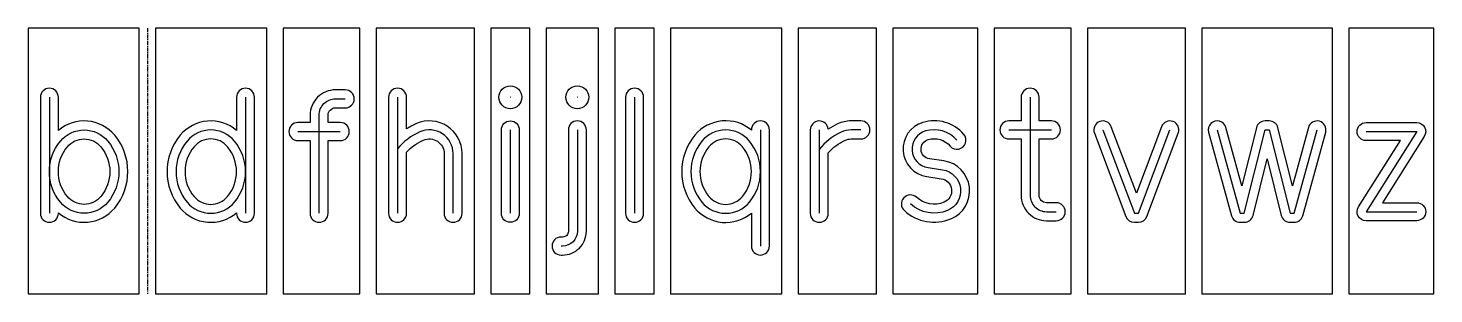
# Model space of a CAD drawing. Header units: millimetres. Extents: x 0 to 172, y 0 to 33.
import ezdxf

# ---------------------------------------------------------------- set-up
doc = ezdxf.new("R2010")
doc.units = ezdxf.units.MM
doc.linetypes.add('CHAIN', pattern=[0.7087, 0.4724, -0.0591, 0.1181, -0.0591])

msp = doc.modelspace()

# ---------------------------------------------------------------- linework, layer by layer
at = {"linetype": 'CHAIN'}
msp.add_line((14.6, 32.5), (14.6, 0), dxfattribs=at)
for p, q in [((2.6, 24.05), (2.6, 9.85)), ((26.6, 24.05), (26.6, 9.85)), ((45.2, 24.05), (45.2, 9.85)), ((74.2, 24.05), (74.2, 9.85)), ((33, 19.85), (38.2, 19.85)), ((59, 20.05), (59, 9.85)), ((89.6, 20.05), (89.6, 5.85)), ((96.8, 20.05), (96.8, 9.85)), ((120, 20.05), (125.2, 20.05))]:
    msp.add_line(p, q)
for points in [[(0, 0), (13.6, 0), (13.6, 32.5), (0, 32.5)], [(15.6, 0), (29.2, 0), (29.2, 32.5), (15.6, 32.5)], [(31.2, 0), (40.6, 0), (40.6, 32.5), (31.2, 32.5)], [(42.6, 0), (54.6, 0), (54.6, 32.5), (42.6, 32.5)], [(56.6, 0), (61.4, 0), (61.4, 32.5), (56.6, 32.5)], [(63.4, 0), (69.8, 0), (69.8, 32.5), (63.4, 32.5)], [(71.8, 0), (76.6, 0), (76.6, 32.5), (71.8, 32.5)], [(78.6, 0), (92.2, 0), (92.2, 32.5), (78.6, 32.5)], [(94.2, 0), (103.8, 0), (103.8, 32.5), (94.2, 32.5)], [(105.8, 0), (116.2, 0), (116.2, 32.5), (105.8, 32.5)], [(118.2, 0), (127.6, 0), (127.6, 32.5), (118.2, 32.5)], [(129.6, 0), (141.6, 0), (141.6, 32.5), (129.6, 32.5)], [(143.6, 0), (159.6, 0), (159.6, 32.5), (143.6, 32.5)], [(161.6, 0), (172, 0), (172, 32.5), (161.6, 32.5)]]:
    msp.add_lwpolyline(points, close=True)
for points in [[(3.7, 24.05, 1), (1.5, 24.05), (1.5, 9.85, 1), (3.7, 9.85), (3.7, 9.91, 0.41702), (10.59, 10.5, 0.361702), (10.59, 19.4, 0.41702), (3.7, 19.99)], [(27.7, 24.05, 1), (25.5, 24.05), (25.5, 19.99, 0.41702), (18.61, 19.4, 0.361702), (18.61, 10.5, 0.41702), (25.5, 9.91), (25.5, 9.85, 1), (27.7, 9.85)], [(38.8, 22.75, 1), (38.8, 24.95), (37.6, 24.95, 0.414214), (34.5, 21.85), (34.5, 20.95), (33, 20.95, 1), (33, 18.75), (34.5, 18.75), (34.5, 9.85, 1), (36.7, 9.85), (36.7, 18.75), (38.2, 18.75, 1), (38.2, 20.95), (36.7, 20.95), (36.7, 21.85, -0.414214), (37.6, 22.75)], [(46.3, 24.05, 1), (44.1, 24.05), (44.1, 9.85, 1), (46.3, 9.85), (46.3, 17.33, -0.102112), (48.38, 18.8, -0.540575), (50.9, 17.15), (50.9, 9.85, 1), (53.1, 9.85), (53.1, 17.15, 0.540575), (47.5, 20.82, 0.040101), (46.3, 20.17)], [(75.3, 24.05, 1), (73.1, 24.05), (73.1, 9.85, 1), (75.3, 9.85)], [(120, 21.15, 1), (120, 18.95), (121.5, 18.95), (121.5, 12.05, 0.414214), (124.6, 8.95), (125.8, 8.95, 1), (125.8, 11.15), (124.6, 11.15, -0.414214), (123.7, 12.05), (123.7, 18.95), (125.2, 18.95, 1), (125.2, 21.15), (123.7, 21.15), (123.7, 24.05, 1), (121.5, 24.05), (121.5, 21.15)], [(60.1, 9.85, -1), (57.9, 9.85), (57.9, 20.05, -1), (60.1, 20.05)], [(68.3, 20.05, 1), (66.1, 20.05), (66.1, 7.65, -0.414214), (65.4, 6.95), (65.2, 6.95, 1), (65.2, 4.75), (65.4, 4.75, 0.414214), (68.3, 7.65)], [(88.5, 5.85, 1), (90.7, 5.85), (90.7, 20.05, 1), (88.5, 20.05), (88.5, 20.02, 0.416002), (81.59, 19.41, 0.361702), (81.59, 10.49, 0.416002), (88.5, 9.88)], [(95.7, 9.85, 1), (97.9, 9.85), (97.9, 17.25, -0.106083), (99.95, 18.78, -0.108525), (100.7, 18.95), (101.9, 18.95, 1), (101.9, 21.15), (100.7, 21.15, 0.108525), (99.02, 20.78, 0.039032), (97.9, 20.15, 0.955463), (95.7, 20.05)], [(112.82, 18.07, 1), (114.48, 19.51, 0.295173), (109.48, 20.97, 0.801602), (109.95, 14.35), (111.72, 14.08, -0.760314), (112.07, 11.21, -0.290946), (108.69, 11.81, 1), (107.21, 10.18, 0.290946), (112.91, 9.18, 0.760314), (112.05, 16.26), (110.27, 16.52, -0.801602), (110.11, 18.86, -0.295173)], [(134.32, 9.46, 0.312044), (135.35, 8.75), (135.85, 8.75, 0.312044), (136.88, 9.46), (140.73, 19.66, 1), (138.67, 20.44), (135.6, 12.3), (132.53, 20.44, 1), (130.47, 19.66)], [(151.35, 21.15, 0.344151), (150.28, 20.32), (148.51, 13.23), (146.56, 20.34, 1), (144.44, 19.76), (147.24, 9.56, 0.337751), (148.3, 8.75), (148.8, 8.75, 0.344151), (149.87, 9.58), (151.6, 16.51), (153.33, 9.58, 0.344151), (154.4, 8.75), (154.9, 8.75, 0.337751), (155.96, 9.56), (158.76, 19.76, 1), (156.64, 20.34), (154.69, 13.23), (152.92, 20.32, 0.344151), (151.85, 21.15)], [(163.7, 18.75, -1), (163.7, 20.95), (169.9, 20.95, -0.590925), (170.83, 19.26), (165.7, 11.15), (169.9, 11.15, -1), (169.9, 8.95), (163.7, 8.95, -0.590925), (162.77, 10.64), (167.9, 18.75)], [(9.75, 18.69, -0.361702), (9.75, 11.21, -0.46875), (3.95, 11.21, -0.361702), (3.95, 18.69, -0.46875)], [(8.9, 17.99, -0.361702), (8.9, 11.91, -0.46875), (4.8, 11.91, -0.361702), (4.8, 17.99, -0.46875)], [(25.25, 11.21, 0.361702), (25.25, 18.69, 0.46875), (19.45, 18.69, 0.361702), (19.45, 11.21, 0.46875)], [(20.3, 17.99, 0.361702), (20.3, 11.91, 0.46875), (24.4, 11.91, 0.361702), (24.4, 17.99, 0.46875)], [(88.25, 18.69, 0.46875), (82.45, 18.69, 0.361702), (82.45, 11.21, 0.46875), (88.25, 11.21, 0.361702)], [(87.4, 11.91, 0.361702), (87.4, 17.99, 0.46875), (83.3, 17.99, 0.361702), (83.3, 11.91, 0.46875)]]:
    msp.add_lwpolyline(points, format="xyb", close=True)
for points in [[(35.6, 9.85), (35.6, 21.85, -0.414214), (37.6, 23.85), (38.8, 23.85)], [(122.6, 24.05), (122.6, 12.05, 0.414214), (124.6, 10.05), (125.8, 10.05)], [(52, 9.85), (52, 17.15, 0.540575), (47.94, 19.81, 0.117473), (45.2, 17.74)], [(67.2, 20.05), (67.2, 7.65, -0.414214), (65.4, 5.85), (65.2, 5.85)], [(101.9, 20.05), (100.7, 20.05, 0.108525), (99.48, 19.78, 0.121077), (96.8, 17.64)], [(113.65, 18.79, 0.295173), (109.79, 19.92, 0.801602), (110.11, 15.44), (111.89, 15.17, -0.760314), (112.49, 10.2, -0.290946), (107.95, 11)]]:
    msp.add_lwpolyline(points, format="xyb")
for points in [[(131.5, 20.05), (135.35, 9.85), (135.85, 9.85), (139.7, 20.05)], [(145.5, 20.05), (148.3, 9.85), (148.8, 9.85), (151.35, 20.05), (151.85, 20.05), (154.4, 9.85), (154.9, 9.85), (157.7, 20.05)], [(163.7, 19.85), (169.9, 19.85), (163.7, 10.05), (169.9, 10.05)]]:
    msp.add_lwpolyline(points)
for centre, radius in [((59, 24.05), 1.4), ((67.2, 24.05), 1.4), ((59, 24.05), 0.005), ((67.2, 24.05), 0.005)]:
    msp.add_circle(centre, radius)

doc.saveas('drawing.dxf')
